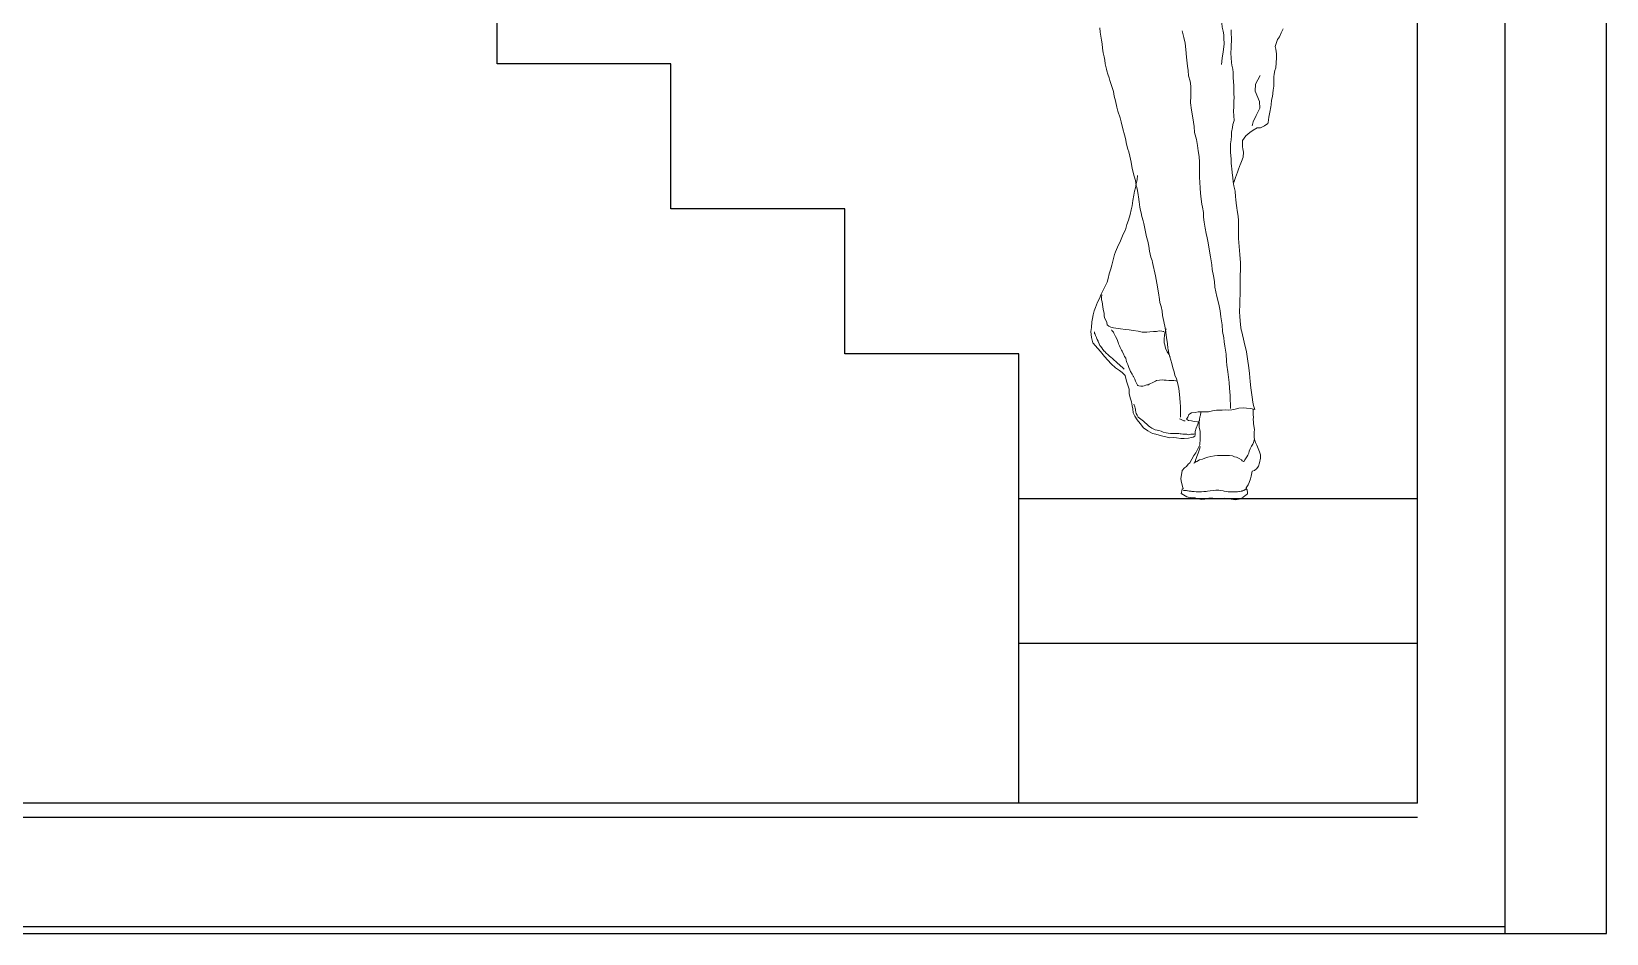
# Model space of a CAD drawing. Header units: centimetres. Extents: x 77721 to 213373, y -51694 to -17847.
# Drawn here: x 110781.8 to 110999.1, y -19109 to -18984.6 of the extents above; entities that cross this region are included whole.
import ezdxf

# ---------------------------------------------------------------- set-up
doc = ezdxf.new("R2010")
doc.units = ezdxf.units.CM
doc.header["$LTSCALE"] = 5
doc.header["$MEASUREMENT"] = 0
doc.layers.add('A-FURN', color=25, linetype='Continuous', lineweight=15, true_color=0xa46651)
doc.layers.add('KOTI', color=4, linetype='Continuous')

# ---------------------------------------------------------------- blocks, each defined once
blk = doc.blocks.new('PEOPLE11')
at = {"linetype": 'Continuous'}
for points in [[(-0.097, 0.3722), (-0.0966, 0.3688), (-0.0962, 0.3655), (-0.0957, 0.3623), (-0.0952, 0.3594), (-0.0947, 0.3562), (-0.0943, 0.3524), (-0.0935, 0.3493), (-0.0931, 0.3466), (-0.0927, 0.3436), (-0.0917, 0.3394), (-0.0913, 0.3382), (-0.0906, 0.3356), (-0.0896, 0.3327), (-0.0889, 0.3305), (-0.0877, 0.3266), (-0.0862, 0.3219), (-0.0855, 0.3182), (-0.0846, 0.3145), (-0.0834, 0.3095), (-0.0826, 0.3064), (-0.0809, 0.3012), (-0.0802, 0.2979), (-0.0788, 0.2924), (-0.0775, 0.2877), (-0.0767, 0.2849), (-0.0758, 0.2804), (-0.0748, 0.2764), (-0.0741, 0.2744), (-0.0733, 0.2709), (-0.0727, 0.2685), (-0.0722, 0.2663), (-0.0717, 0.2629), (-0.0712, 0.2601), (-0.0698, 0.2553), (-0.0689, 0.2519), (-0.0682, 0.2477), (-0.0678, 0.2463), (-0.0673, 0.244), (-0.0666, 0.2405), (-0.0664, 0.2389), (-0.0659, 0.2351), (-0.0655, 0.2309), (-0.0648, 0.2282), (-0.0644, 0.2263), (-0.0637, 0.2233), (-0.0628, 0.2199), (-0.0623, 0.2179), (-0.061, 0.2114), (-0.06, 0.2075), (-0.0592, 0.204), (-0.0584, 0.2), (-0.0578, 0.1961), (-0.0567, 0.1914), (-0.0556, 0.1887), (-0.0553, 0.1872), (-0.053, 0.1767), (-0.052, 0.1708), (-0.0507, 0.1632), (-0.05, 0.158), (-0.0497, 0.1557), (-0.0486, 0.1524), (-0.0479, 0.1489), (-0.0475, 0.1455), (-0.0465, 0.1406), (-0.0455, 0.1356), (-0.045, 0.1323), (-0.0444, 0.1282), (-0.0437, 0.123), (-0.0433, 0.1197), (-0.0431, 0.1185), (-0.0426, 0.1156), (-0.0417, 0.1128), (-0.041, 0.1102), (-0.0402, 0.1077), (-0.0393, 0.1043), (-0.0384, 0.1009), (-0.0377, 0.0983), (-0.0366, 0.0954), (-0.0357, 0.0925), (-0.0352, 0.0903), (-0.0346, 0.0879), (-0.0342, 0.0831), (-0.0339, 0.0802), (-0.0336, 0.0769), (-0.0333, 0.0737), (-0.0333, 0.0706), (-0.0334, 0.0683), (-0.0334, 0.0654)], [(0.0477, 0.3713), (0.046, 0.3681), (0.0446, 0.3651), (0.043, 0.3628), (0.0413, 0.3574), (0.0418, 0.3552), (0.0423, 0.3517), (0.0423, 0.3484), (0.0417, 0.3407), (0.041, 0.3385), (0.0406, 0.3355), (0.0402, 0.3335), (0.0402, 0.3335), (0.0402, 0.3315), (0.0402, 0.329), (0.0403, 0.326), (0.0398, 0.323), (0.0391, 0.318), (0.0385, 0.315), (0.0381, 0.3113), (0.0378, 0.3098), (0.0372, 0.3056), (0.0364, 0.3018), (0.0358, 0.2974), (0.0355, 0.2968), (0.0329, 0.295), (0.0296, 0.2934), (0.0272, 0.2932), (0.0239, 0.2915), (0.0212, 0.2895), (0.0181, 0.287), (0.0155, 0.2834), (0.0155, 0.2816), (0.0155, 0.2783), (0.0158, 0.2767), (0.0161, 0.2754), (0.0164, 0.274), (0.0161, 0.2701), (0.0148, 0.2668), (0.0138, 0.2641), (0.0134, 0.2635), (0.0122, 0.26), (0.0115, 0.2584), (0.0101, 0.2542), (0.0088, 0.2501)], [(0.0065, 0.3705), (0.0066, 0.3674), (0.0068, 0.3642), (0.0068, 0.3615), (0.0067, 0.3588), (0.0066, 0.3563), (0.0063, 0.3521), (0.0067, 0.3484), (0.0069, 0.3447), (0.0071, 0.3427), (0.0078, 0.3395), (0.0081, 0.337), (0.0083, 0.333), (0.0087, 0.3264), (0.0088, 0.3201), (0.0089, 0.3173), (0.0087, 0.3142), (0.0087, 0.3112), (0.0088, 0.3098), (0.0084, 0.3065), (0.0089, 0.2992), (0.0079, 0.2959), (0.0077, 0.2936), (0.0069, 0.2899), (0.0069, 0.2871), (0.0066, 0.2839), (0.0061, 0.2807), (0.006, 0.2787), (0.006, 0.2766), (0.0062, 0.2739), (0.0063, 0.2715), (0.0065, 0.2685), (0.0067, 0.2656), (0.0068, 0.2629), (0.007, 0.2612), (0.0074, 0.2578), (0.0079, 0.2542), (0.0083, 0.2508), (0.0088, 0.2476), (0.0097, 0.2435), (0.0101, 0.239), (0.0103, 0.2367), (0.0106, 0.2339), (0.011, 0.2302), (0.0112, 0.2281), (0.0121, 0.2236), (0.0124, 0.2203), (0.0125, 0.2178), (0.0125, 0.2117), (0.0123, 0.2083), (0.0123, 0.2062), (0.0134, 0.1935), (0.0139, 0.187), (0.0139, 0.1816), (0.0138, 0.1767), (0.0138, 0.1724), (0.0136, 0.167), (0.0136, 0.1626), (0.0134, 0.1572), (0.0134, 0.154), (0.0132, 0.1484), (0.0134, 0.1445), (0.014, 0.1381), (0.0144, 0.134), (0.0149, 0.1326), (0.0169, 0.1244), (0.0187, 0.1168), (0.0195, 0.1112), (0.0204, 0.1043), (0.0211, 0.0997), (0.0215, 0.0935), (0.0221, 0.0883), (0.0231, 0.0811), (0.0237, 0.0771), (0.0243, 0.0744), (0.0252, 0.0714), (0.0232, 0.0718), (0.0217, 0.072), (0.0186, 0.0723), (0.0162, 0.0726), (0.0126, 0.0725), (0.0097, 0.0716), (0.007, 0.071), (0.0044, 0.0708), (0.0023, 0.071), (-0.0005, 0.0709), (-0.0029, 0.0709), (-0.0049, 0.0707), (-0.0064, 0.0706), (-0.0082, 0.0703), (-0.0101, 0.0698), (-0.0112, 0.0694), (-0.0141, 0.0694), (-0.0169, 0.0694), (-0.0195, 0.0694), (-0.0219, 0.0691), (-0.0246, 0.0686), (-0.0267, 0.0675), (-0.0275, 0.0653), (-0.0285, 0.0636), (-0.027, 0.0626), (-0.0246, 0.0623), (-0.0226, 0.0619), (-0.02, 0.0616), (-0.0185, 0.0613), (-0.0185, 0.0609), (-0.0186, 0.0575), (-0.0179, 0.0541), (-0.0178, 0.0516), (-0.0178, 0.0483), (-0.0182, 0.0434), (-0.0196, 0.0403), (-0.0213, 0.0371), (-0.0227, 0.0352), (-0.0244, 0.0321), (-0.026, 0.0294), (-0.0272, 0.0283), (-0.0287, 0.0264), (-0.0303, 0.0254), (-0.0321, 0.0232), (-0.0331, 0.0168), (-0.0325, 0.0139), (-0.0315, 0.01), (-0.0312, 0.0092), (-0.0319, 0.0085), (-0.0328, 0.005), (-0.0323, 0.0049), (-0.0284, 0.0025), (-0.0272, 0.0022), (-0.0258, 0.002), (-0.0219, 0.0016), (-0.0205, 0.0011), (-0.0181, 0.0006), (-0.0164, 0.0005), (-0.0142, 0.0007), (-0.011, 0.0014), (-0.0079, 0.0015), (-0.0042, 0.0012), (-0.0016, 0.0011), (0.0013, 0.0014), (0.0041, 0.0012), (0.0067, 0.0006), (0.0099, 0.0002), (0.0129, 0.0007), (0.0141, 0.0011), (0.0161, 0.0023), (0.0175, 0.0032), (0.0181, 0.0037), (0.0194, 0.0049), (0.0194, 0.0056), (0.0192, 0.0081), (0.0183, 0.0092), (0.0183, 0.0095), (0.02, 0.012), (0.0209, 0.0137), (0.0218, 0.0167), (0.0224, 0.0189), (0.0232, 0.0227), (0.0249, 0.0234), (0.0268, 0.0249), (0.0281, 0.0268), (0.0289, 0.0292), (0.0298, 0.0331), (0.0296, 0.0356), (0.029, 0.038), (0.0267, 0.0433), (0.0258, 0.0454), (0.0251, 0.0476), (0.0246, 0.0495), (0.0246, 0.0513), (0.0246, 0.0535), (0.0249, 0.0556), (0.0242, 0.06), (0.0241, 0.0615), (0.024, 0.0635), (0.0242, 0.0654), (0.024, 0.0671), (0.0239, 0.0694), (0.024, 0.0717)], [(0.006, 0.0722), (0.006, 0.0757), (0.0059, 0.0784), (0.0059, 0.0824), (0.0052, 0.0882), (0.0051, 0.0927), (0.0045, 0.0968), (0.0041, 0.1011), (0.0033, 0.1063), (0.0029, 0.1093), (0.0026, 0.115), (0.0016, 0.1213), (0.0012, 0.1247), (0.0008, 0.1279), (-0.0001, 0.1328), (-0.0006, 0.138), (-0.0015, 0.1443), (-0.002, 0.149), (-0.0032, 0.1544), (-0.0047, 0.1605), (-0.0062, 0.1677), (-0.0066, 0.1723), (-0.0073, 0.1767), (-0.0083, 0.1816), (-0.0087, 0.1853), (-0.0097, 0.1916), (-0.0108, 0.1978), (-0.0114, 0.2027), (-0.0122, 0.2067), (-0.0132, 0.2101), (-0.0139, 0.2143), (-0.0146, 0.2189), (-0.0152, 0.2229), (-0.0153, 0.2266), (-0.0159, 0.2307), (-0.0164, 0.2332), (-0.0171, 0.237), (-0.0176, 0.2419), (-0.0179, 0.2458), (-0.0181, 0.2506), (-0.0183, 0.2541), (-0.0184, 0.2582), (-0.0183, 0.2624), (-0.0183, 0.2627), (-0.0183, 0.2663), (-0.0186, 0.2706), (-0.0193, 0.2751), (-0.02, 0.2793), (-0.0208, 0.284), (-0.0222, 0.2897), (-0.0226, 0.2944), (-0.0235, 0.3013), (-0.0246, 0.3072), (-0.0254, 0.313), (-0.0252, 0.3184), (-0.0253, 0.326), (-0.0258, 0.33), (-0.0269, 0.3343), (-0.0274, 0.3386), (-0.0279, 0.3418), (-0.0285, 0.349), (-0.0291, 0.3549), (-0.0297, 0.3601), (-0.0306, 0.3645), (-0.0319, 0.3697)], [(-0.0035, 0.3936), (-0.0035, 0.3919), (-0.0029, 0.3903), (-0.0016, 0.3852), (-0.0011, 0.382), (-0.0009, 0.379), (-0.0008, 0.3758), (-0.0004, 0.3725), (0.0003, 0.3694), (0.0007, 0.3665), (0.0009, 0.3641), (0.0012, 0.3593), (0.0002, 0.3533), (-0.0006, 0.3482), (-0.0009, 0.3431)], [(0.0232, 0.295), (0.024, 0.2979), (0.0263, 0.3031), (0.0293, 0.3089), (0.0289, 0.314), (0.0255, 0.3221), (0.0258, 0.3277), (0.0295, 0.3345)], [(-0.0186, 0.0627), (-0.0198, 0.0597), (-0.0211, 0.0565), (-0.0217, 0.0541), (-0.0218, 0.0513), (-0.022, 0.0503), (-0.0234, 0.0496), (-0.0247, 0.0492), (-0.027, 0.0487), (-0.0305, 0.0485), (-0.033, 0.0484), (-0.0366, 0.0491), (-0.0385, 0.0492), (-0.0419, 0.0491), (-0.045, 0.0498), (-0.0484, 0.0506), (-0.0529, 0.0518), (-0.0554, 0.0524), (-0.0591, 0.0544), (-0.0624, 0.057), (-0.0651, 0.0602), (-0.0675, 0.0631), (-0.0693, 0.0661), (-0.0706, 0.0688), (-0.0709, 0.0719), (-0.0713, 0.0742), (-0.072, 0.0773), (-0.0731, 0.0805), (-0.0739, 0.084), (-0.0739, 0.0873), (-0.0749, 0.0905), (-0.0758, 0.0936), (-0.0769, 0.0982), (-0.0793, 0.1004), (-0.0813, 0.102), (-0.0845, 0.1043), (-0.088, 0.1073), (-0.0905, 0.1101), (-0.0932, 0.1132), (-0.0965, 0.117), (-0.0986, 0.1194), (-0.1025, 0.124), (-0.1036, 0.1281), (-0.1039, 0.1329), (-0.1036, 0.1359), (-0.1031, 0.1404), (-0.1028, 0.143), (-0.1022, 0.146), (-0.1014, 0.149), (-0.1003, 0.1517), (-0.0987, 0.156), (-0.0973, 0.1589), (-0.0959, 0.1622), (-0.0946, 0.1649), (-0.0926, 0.1684), (-0.0911, 0.1717), (-0.0904, 0.1745), (-0.0895, 0.1783), (-0.0883, 0.1823), (-0.0875, 0.1852), (-0.0864, 0.1893), (-0.0853, 0.1934), (-0.0845, 0.1957), (-0.0829, 0.1992), (-0.0806, 0.2042), (-0.079, 0.2081), (-0.0777, 0.211), (-0.0768, 0.213), (-0.0756, 0.217), (-0.0743, 0.2206), (-0.0731, 0.2249), (-0.0721, 0.2286), (-0.0715, 0.2319), (-0.071, 0.2361), (-0.0701, 0.2403), (-0.0695, 0.2435), (-0.0689, 0.2459), (-0.0683, 0.2491), (-0.0674, 0.2526), (-0.0672, 0.2558)], [(-0.0464, 0.1328), (-0.047, 0.1328), (-0.0481, 0.1331), (-0.0502, 0.1332), (-0.0523, 0.1328), (-0.0546, 0.1328), (-0.0574, 0.1326), (-0.0599, 0.1324), (-0.0636, 0.1324), (-0.0666, 0.133), (-0.0707, 0.1337), (-0.0739, 0.1341), (-0.0768, 0.1344), (-0.0806, 0.1348), (-0.0862, 0.1357), (-0.0883, 0.1363), (-0.0899, 0.1369), (-0.0911, 0.1381), (-0.0915, 0.1398), (-0.092, 0.1412), (-0.0931, 0.1431), (-0.0934, 0.1449), (-0.0936, 0.147), (-0.0942, 0.1505), (-0.0945, 0.1523), (-0.0952, 0.1562), (-0.0956, 0.1578), (-0.0955, 0.1595), (-0.0954, 0.1616)], [(-0.1011, 0.1325), (-0.101, 0.1325), (-0.101, 0.1311), (-0.1007, 0.1307), (-0.1002, 0.1297), (-0.0997, 0.1285), (-0.0996, 0.128), (-0.0995, 0.1277), (-0.0989, 0.1264), (-0.0982, 0.1252), (-0.0981, 0.1248), (-0.0974, 0.123), (-0.0968, 0.1218), (-0.0963, 0.1212), (-0.0953, 0.1199), (-0.0946, 0.1186), (-0.0934, 0.1173), (-0.0933, 0.1173), (-0.0918, 0.1156), (-0.0907, 0.1146), (-0.0894, 0.1134), (-0.0882, 0.1125), (-0.087, 0.1115), (-0.0858, 0.1106), (-0.0841, 0.109), (-0.0827, 0.1077), (-0.0816, 0.1068), (-0.0809, 0.1061), (-0.0789, 0.1042), (-0.0786, 0.1038), (-0.0777, 0.103)], [(-0.0877, 0.134), (-0.0874, 0.1335), (-0.0861, 0.1324), (-0.0859, 0.1316), (-0.0853, 0.1304), (-0.0846, 0.1289), (-0.0836, 0.1269), (-0.0831, 0.1256), (-0.0824, 0.1241), (-0.0821, 0.1231), (-0.0815, 0.1216), (-0.0809, 0.1202), (-0.0798, 0.118), (-0.0793, 0.1173), (-0.0779, 0.1143), (-0.0778, 0.114), (-0.0774, 0.1132), (-0.0765, 0.1119), (-0.0761, 0.1102), (-0.0758, 0.1092), (-0.0756, 0.1085), (-0.0748, 0.1067), (-0.0741, 0.1044), (-0.0733, 0.1027), (-0.0727, 0.1014), (-0.0714, 0.0991), (-0.0706, 0.0977), (-0.0704, 0.0974), (-0.0694, 0.0952), (-0.0688, 0.0937), (-0.0673, 0.0905), (-0.0669, 0.0902), (-0.0661, 0.0901), (-0.0645, 0.0896), (-0.064, 0.0896), (-0.0631, 0.0898), (-0.0619, 0.09), (-0.0607, 0.0904), (-0.0598, 0.0907), (-0.0585, 0.0909), (-0.058, 0.0912), (-0.0569, 0.0917), (-0.0557, 0.0923), (-0.0547, 0.0928), (-0.0531, 0.0937), (-0.0522, 0.0942), (-0.05, 0.0945), (-0.0478, 0.0947), (-0.0461, 0.0945), (-0.0446, 0.0944), (-0.0426, 0.0943), (-0.0414, 0.0942), (-0.0394, 0.0942), (-0.0385, 0.0941), (-0.0369, 0.0939), (-0.036, 0.0936)], [(-0.0447, 0.1349), (-0.0457, 0.1318), (-0.046, 0.1295), (-0.0462, 0.1272), (-0.0462, 0.1239), (-0.0457, 0.1223), (-0.0451, 0.1196), (-0.0439, 0.1169), (-0.0426, 0.1149), (-0.0414, 0.1128)], [(-0.0221, 0.0521), (-0.0227, 0.0518), (-0.0229, 0.0518), (-0.024, 0.0518), (-0.0251, 0.0518), (-0.0268, 0.0515), (-0.0283, 0.0518), (-0.0294, 0.052), (-0.0301, 0.052), (-0.0314, 0.052), (-0.0329, 0.0521), (-0.0337, 0.0522), (-0.0347, 0.0523), (-0.0363, 0.0523), (-0.0375, 0.0523), (-0.0394, 0.0523), (-0.0413, 0.0524), (-0.0431, 0.0528), (-0.0446, 0.0529), (-0.0469, 0.0535), (-0.0487, 0.0543), (-0.0504, 0.0547), (-0.0516, 0.055), (-0.0532, 0.0554), (-0.0544, 0.0559), (-0.0558, 0.0567), (-0.0574, 0.0577), (-0.0585, 0.0585), (-0.0598, 0.0597), (-0.0602, 0.0601), (-0.0612, 0.0609), (-0.0626, 0.0622), (-0.0635, 0.0629), (-0.0645, 0.0637), (-0.0657, 0.0644), (-0.0666, 0.0653), (-0.0675, 0.0668), (-0.0684, 0.0682), (-0.0686, 0.0692), (-0.0687, 0.0709), (-0.0689, 0.0717), (-0.0691, 0.0724), (-0.0694, 0.0735), (-0.0701, 0.0756)], [(-0.0341, 0.064), (-0.0333, 0.0636), (-0.0323, 0.0631), (-0.0308, 0.0625), (-0.0298, 0.0623), (-0.0296, 0.0623)], [(-0.0184, 0.0621), (-0.0184, 0.0627), (-0.0183, 0.064), (-0.0183, 0.0641), (-0.018, 0.0651), (-0.018, 0.0653), (-0.0178, 0.0663), (-0.0177, 0.067), (-0.0177, 0.0675), (-0.0174, 0.0687), (-0.0173, 0.0694)], [(0.0249, 0.0479), (0.0246, 0.0475), (0.0241, 0.0454), (0.0237, 0.044), (0.0225, 0.0425), (0.0215, 0.0403), (0.0209, 0.0386), (0.0204, 0.0368), (0.0198, 0.0354), (0.019, 0.034), (0.0184, 0.0332), (0.0175, 0.0316), (0.0171, 0.0308), (0.0162, 0.0303), (0.0154, 0.031), (0.0147, 0.0317), (0.013, 0.0326), (0.0107, 0.0338), (0.0093, 0.034), (0.0076, 0.0347), (0.0054, 0.0351), (0.0038, 0.0351), (0.0022, 0.035), (0.0002, 0.035), (-0.0017, 0.0351), (-0.0043, 0.0351), (-0.0065, 0.0347), (-0.0094, 0.0344), (-0.0119, 0.0338), (-0.0142, 0.033), (-0.0159, 0.0323), (-0.0183, 0.0316), (-0.0204, 0.0303), (-0.0224, 0.0293), (-0.0228, 0.0291), (-0.0222, 0.0293), (-0.0216, 0.0305), (-0.0215, 0.0314), (-0.0209, 0.0326), (-0.0205, 0.0344), (-0.0194, 0.0368), (-0.0188, 0.0386), (-0.0182, 0.0408), (-0.0178, 0.0422)], [(-0.0309, 0.0077), (-0.0308, 0.0076), (-0.0305, 0.0076), (-0.03, 0.0076), (-0.0297, 0.0076), (-0.0294, 0.0075), (-0.029, 0.0075), (-0.0286, 0.0074), (-0.0277, 0.0073), (-0.0273, 0.0072), (-0.0266, 0.007), (-0.0255, 0.0069), (-0.025, 0.0069), (-0.0243, 0.0068), (-0.0236, 0.0067), (-0.0225, 0.0066), (-0.0211, 0.0065), (-0.0198, 0.0064), (-0.018, 0.0064), (-0.0167, 0.0064), (-0.0149, 0.0066), (-0.013, 0.0068), (-0.012, 0.0069), (-0.01, 0.0073), (-0.0077, 0.0076), (-0.0056, 0.0077), (-0.0044, 0.0078), (-0.003, 0.0078), (-0.0017, 0.0075), (0.0004, 0.0072), (0.0012, 0.0069), (0.0032, 0.0066), (0.0042, 0.0065), (0.0051, 0.0065), (0.0063, 0.0064), (0.0073, 0.0064), (0.0084, 0.0064), (0.0096, 0.0064), (0.0105, 0.0064), (0.0108, 0.0064), (0.0116, 0.0065), (0.0126, 0.0066), (0.0131, 0.0066), (0.0144, 0.0069), (0.0149, 0.007), (0.0154, 0.0072), (0.0159, 0.0073), (0.0165, 0.0076), (0.0169, 0.0077), (0.0174, 0.0081), (0.0184, 0.0089)]]:
    blk.add_lwpolyline(points, dxfattribs=at)

msp = doc.modelspace()

# ---------------------------------------------------------------- linework, layer by layer
at = {"layer": 'KOTI', "color": 2, "linetype": 'Continuous'}
for p, q in [((110999.12, -19109.01), (110999.12, -18679.08)), ((110973.02, -19091.01), (110973.02, -18687.63)), ((110985.12, -19091.01), (110985.12, -18689.19))]:
    msp.add_line(p, q, dxfattribs=at)
at = {"layer": 'KOTI', "color": 2, "linetype": 'Continuous', "true_color": 0xf1eb1f}
for p, q in [((110846.02, -18989.01), (110846.02, -18969.01)), ((110870.02, -18989.01), (110846.02, -18989.01)), ((110870.02, -19009.01), (110870.02, -18989.01)), ((110894.02, -19009.01), (110870.02, -19009.01)), ((110894.02, -19029.01), (110894.02, -19009.01)), ((110918.02, -19029.01), (110894.02, -19029.01)), ((110918.02, -19049.01), (110918.02, -19029.01)), ((110918.02, -19091.01), (110918.02, -19049.01)), ((110918.02, -19049.01), (110973.02, -19049.01)), ((110973.02, -19069.01), (110918.02, -19069.01)), ((110973.02, -19091.01), (110566.11, -19091.01)), ((110985.12, -19109.01), (110985.12, -19091.01)), ((110973.02, -19093.01), (110566.11, -19093.01)), ((110985.12, -19108.11), (110554, -19108.11)), ((110554, -19109.01), (110985.12, -19109.01)), ((110985.12, -19109.01), (110999.12, -19109.01))]:
    msp.add_line(p, q, dxfattribs=at)

# ---------------------------------------------------------------- block references
at = {"layer": 'A-FURN', "xscale": 175.0993450000053, "yscale": 175.0993450000053, "zscale": 175.0993450000053}
msp.add_blockref('PEOPLE11', (110946.17, -19049.2), dxfattribs=at)

doc.saveas('drawing.dxf')
